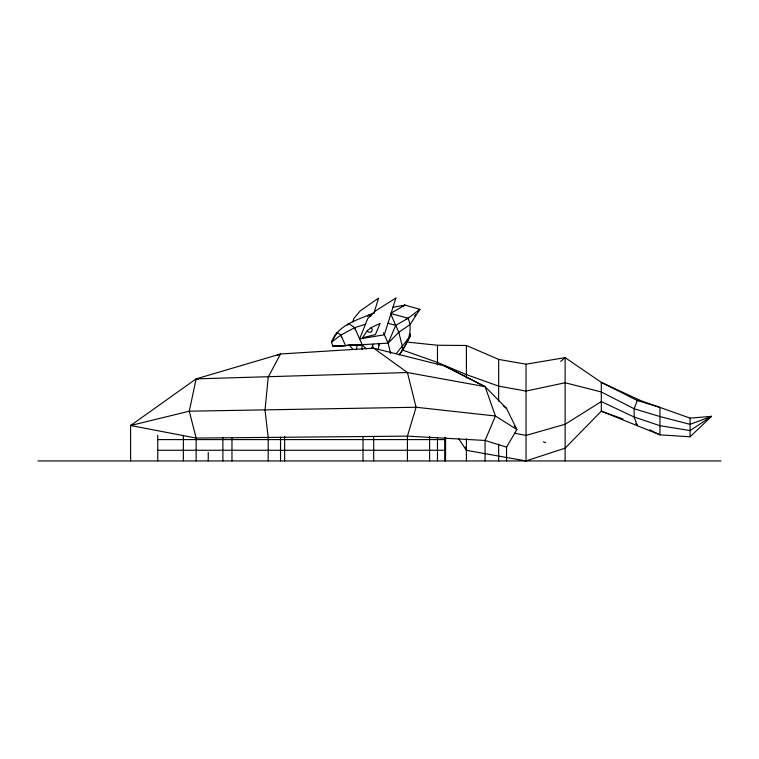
<?xml version="1.0" encoding="UTF-8"?>
<svg xmlns="http://www.w3.org/2000/svg" width="759" height="759" viewBox="0 0 759 759"><rect width="100%" height="100%" fill="white"/><g stroke="black" fill="none" stroke-linecap="round" stroke-linejoin="round"><path stroke-width="1.14" d="M378.38 349.614L378.883 343.818M399.813 353.741C407.773 344.055 413.313 330.402 408.105 318.22L390.496 313.476L398.779 332.3L402.137 345.554L402.564 350.079L399.206 354.956M356.379 349.444L357.233 345.269M506.547 460.941L506.547 447.155L516.86 429.556L506.547 408.389L485.077 386.654L444.698 365.999L373.694 348.172L280.536 353.988L196.145 378.874L189.276 411.188L196.145 438.066L196.145 460.941M352.812 321.92L353.817 318.524L360.174 310.905L378.618 298.059L373.732 313.638M371.682 348.4L373.21 344.225M390.667 353.485L388.124 343.153L395.743 325.402L408.105 318.22L419.888 309.321L404.936 305.146L392.726 307.348M374.396 312.746C358.798 319.586 337.983 324.33 331.522 342.167L332.907 346.37L388.124 343.153L398.779 332.3L410.173 324.482L419.888 309.321L417.991 311.674M410.249 333.761L410.515 335.924L402.564 350.079L437.478 362.394L466.415 374.614L498.663 386.132L526.034 391.065L565.123 382.764L601.308 391.967L634.144 408.759L659.951 416.558L690.092 424.347L711.496 416.359L690.092 436.795L659.951 434.85L601.308 411.179L565.123 448.152L526.034 460.941L466.415 450.324L458.521 438.503M396.103 353.751L410.515 335.924M367.28 330.658L362.498 337.783L375.373 334.586L380.136 323.372L371.085 327.67L367.28 330.658A2.562 2.524 -85.2 0 0 372.062 330.497L372.166 329.7A2.562 2.524 -85.2 0 0 371.085 327.67M347.271 325.175L348.609 323.505L354.681 327.67L362.299 345.013L366.227 348.789M414.537 315.943L415.951 314.198M367.707 316.418L369.149 314.852L371.085 316.076M407.109 340.203L408.835 338.675M560.683 361.417L565.123 357.622L601.308 382.365L637.275 400.505L659.951 407.422L690.092 418.124L711.496 416.359L690.092 430.571L659.951 425.704L634.144 417.014L601.308 401.568L565.123 424.262L526.034 435.41L514.63 433.247M365.705 324.178L354.681 327.67L340.895 335.061L331.522 342.167L337.129 332.48L340.895 335.061L345.611 345.81L332.907 346.37L334.852 345.592M335.061 335.061L336.92 333.713M130.605 460.941L130.605 425.514L196.145 378.874L407.422 372.536L485.077 386.654L495.447 416.008L516.86 429.556L514.308 425.695M390.496 313.476L404.936 305.146L401.71 306.228M406.15 319.245L408.105 318.22M709.466 417.422L711.496 416.359M506.547 447.155L485.077 440.457L407.422 436.121L196.145 438.066L130.605 425.514L132.702 424.452M277.272 355.392L280.536 353.988L268.202 377.128L265.033 410.107L268.202 437.535L268.202 460.941M402.754 306.067L404.936 305.146M130.605 425.514L189.276 411.188L416.084 407.251L495.447 416.008L485.077 440.457L485.077 460.941M406.862 342.053L437.478 345.25L466.415 345.497L498.663 359.415L526.034 364.187L565.123 357.622L565.123 460.941M346.768 345.174L362.299 345.013M332.907 346.37L341.522 345.81M347.432 345.478L355.705 345.013M196.145 378.874L198.469 378.874M649.666 429.803L659.951 434.85L659.951 407.422L640.406 400.505L637.275 400.505L634.144 408.759L634.144 417.014L637.275 425.268L635.776 423.475M157.749 439.594L445.571 439.594M157.749 450.267L445.571 450.267M37.95 460.941L721.05 460.941M387.906 323.192L395.743 325.402M623.035 419.006L601.308 411.179L601.308 382.365L640.406 400.505M543.406 441.804L545.579 442.601M444.698 365.999L485.077 386.654M373.694 348.172L407.422 372.536L416.084 407.251L407.422 436.121L407.422 460.941M503.198 405.799L506.547 408.418M349.112 345.013L352.793 349.216M383.418 332.717L388.124 343.153M378.485 343.153L379.196 345.298M372.318 345.298L373.381 348.504M354.681 327.67L355.402 329.842M340.895 335.061L341.607 337.205M465.314 446.985L466.415 450.324M361.863 344.975L362.185 349.614M690.092 418.124L690.092 436.795M526.034 364.187L526.034 460.941M498.663 359.415L498.663 401.217M498.663 444.062L498.663 460.941M466.415 345.497L466.415 378.029M466.415 438.797L466.415 460.941M445.571 437.459L445.571 460.941M444.698 437.298L444.698 460.941M437.478 345.25L437.478 364.756M437.478 437.526L437.478 460.941M429.603 436.387L429.603 460.941M373.694 436.425L373.694 460.941M363.02 436.387L363.02 460.941M284.644 436.387L284.644 460.941M280.536 437.298L280.536 460.941M231.969 437.459L231.969 460.941M222.88 437.25L222.88 460.941M208.251 452.402L208.251 460.941M183.365 435.324L183.365 460.941M157.749 435.324L157.749 460.941M395.866 298.059L384.348 334.785L359.614 338.912L367.736 318.524L375.525 310.905L395.866 298.059"/></g></svg>
